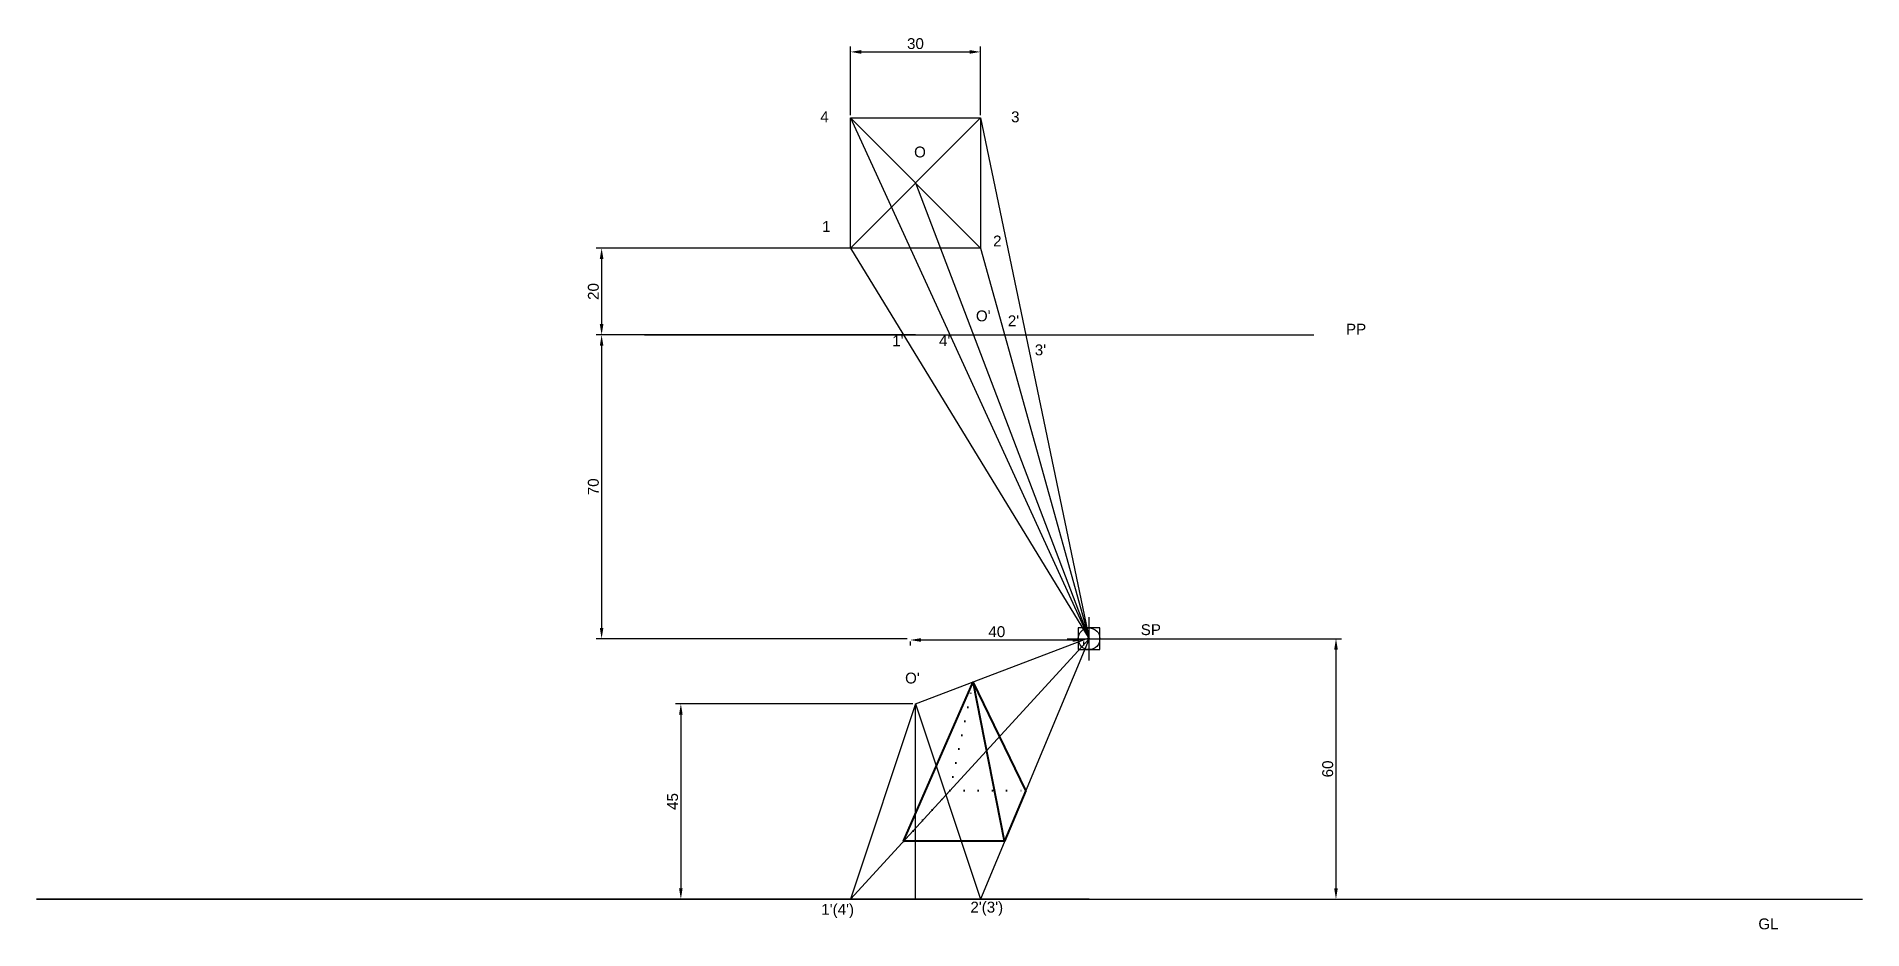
# Model space of a CAD drawing. Header units: millimetres. Extents: x 2471 to 2891, y 1574 to 1780.
import ezdxf

# ---------------------------------------------------------------- set-up
doc = ezdxf.new("R2010")
doc.units = ezdxf.units.MM
doc.header["$PDMODE"] = 98
doc.header["$PDSIZE"] = 5
doc.linetypes.add('DOT2', pattern=[3.175, 0, -3.175])
doc.styles.get("Standard").update_dxf_attribs({"font": 'arial.ttf'})
doc.dimstyles.new('ISO-25', dxfattribs={"dimtxt": 2.5, "dimasz": 2.5, "dimexe": 1.25, "dimexo": 0.625, "dimtad": 1, "dimtxsty": 'Standard', "dimcen": 2.5, "dimadec": 0, "dimazin": 0, "dimtfac": 1, "dimtmove": 0, "dimatfit": 3, "dimfxl": 1, "dimarcsym": 0})

# ---------------------------------------------------------------- blocks, each defined once
blk = doc.blocks.new('*D1')
at = {"color": 0, "lineweight": -2, "transparency": 16777216}
for p, q in [((2658.1, 1762.09), (2658.1, 1777.91)), ((2660.6, 1776.66), (2685.6, 1776.66)), ((2688.1, 1762.09), (2688.1, 1777.91))]:
    blk.add_line(p, q, dxfattribs=at)
at = {"color": 0, "transparency": 16777216}
for points in [[(2660.6, 1777.08), (2660.6, 1776.24), (2658.1, 1776.66)], [(2685.6, 1777.08), (2685.6, 1776.24), (2688.1, 1776.66)]]:
    blk.add_solid(points, dxfattribs=at)
at = {"layer": 'Defpoints', "color": 0, "transparency": 16777216}
for p in [(2688.1, 1776.66), (2658.1, 1761.46), (2688.1, 1761.46)]:
    blk.add_point(p, dxfattribs=at)
at = {"color": 0, "transparency": 16777216, "insert": (2673.1, 1778.56), "char_height": 2.5, "attachment_point": 5}
blk.add_mtext('30', dxfattribs=at)
blk = doc.blocks.new('*D2')
at = {"color": 0, "lineweight": -2, "transparency": 16777216}
for p, q in [((2672.47, 1731.46), (2599.52, 1731.46)), ((2600.77, 1728.96), (2600.77, 1713.96)), ((2672.47, 1711.46), (2599.52, 1711.46))]:
    blk.add_line(p, q, dxfattribs=at)
at = {"color": 0, "transparency": 16777216}
for points in [[(2600.35, 1728.96), (2601.18, 1728.96), (2600.77, 1731.46)], [(2600.35, 1713.96), (2601.18, 1713.96), (2600.77, 1711.46)]]:
    blk.add_solid(points, dxfattribs=at)
at = {"layer": 'Defpoints', "color": 0, "transparency": 16777216}
for p in [(2673.1, 1731.46), (2600.77, 1711.46), (2673.1, 1711.46)]:
    blk.add_point(p, dxfattribs=at)
at = {"color": 0, "transparency": 16777216, "insert": (2598.87, 1721.46), "char_height": 2.5, "attachment_point": 5, "rotation": 90}
blk.add_mtext('20', dxfattribs=at)
blk = doc.blocks.new('*D3')
at = {"color": 0, "lineweight": -2, "transparency": 16777216}
for p, q in [((2672.47, 1626.46), (2617.78, 1626.46)), ((2619.03, 1623.96), (2619.03, 1583.96)), ((2672.47, 1581.46), (2617.78, 1581.46))]:
    blk.add_line(p, q, dxfattribs=at)
for points in [[(2618.61, 1623.96), (2619.44, 1623.96), (2619.03, 1626.46)], [(2618.61, 1583.96), (2619.44, 1583.96), (2619.03, 1581.46)]]:
    blk.add_solid(points, dxfattribs=at)
at = {"layer": 'Defpoints', "color": 0, "lineweight": -2, "transparency": 16777216}
for p in [(2673.1, 1626.46), (2619.03, 1581.46), (2673.1, 1581.46)]:
    blk.add_point(p, dxfattribs=at)
at = {"color": 0, "lineweight": -2, "transparency": 16777216, "insert": (2617.13, 1603.96), "char_height": 2.5, "attachment_point": 5, "rotation": 90}
blk.add_mtext('45', dxfattribs=at)
blk = doc.blocks.new('*D4')
at = {"color": 0, "lineweight": -2, "transparency": 16777216}
for p, q in [((2713.72, 1641.46), (2771.27, 1641.46)), ((2770.02, 1638.96), (2770.02, 1583.96)), ((2713.72, 1581.46), (2771.27, 1581.46))]:
    blk.add_line(p, q, dxfattribs=at)
for points in [[(2769.6, 1638.96), (2770.44, 1638.96), (2770.02, 1641.46)], [(2769.6, 1583.96), (2770.44, 1583.96), (2770.02, 1581.46)]]:
    blk.add_solid(points, dxfattribs=at)
at = {"layer": 'Defpoints', "color": 0, "lineweight": -2, "transparency": 16777216}
for p in [(2713.1, 1641.46), (2713.1, 1581.46), (2770.02, 1581.46)]:
    blk.add_point(p, dxfattribs=at)
at = {"color": 0, "lineweight": -2, "transparency": 16777216, "insert": (2768.12, 1611.46), "char_height": 2.5, "attachment_point": 5, "rotation": 90}
blk.add_mtext('60', dxfattribs=at)
blk = doc.blocks.new('*D5')
at = {"color": 0, "lineweight": -2, "transparency": 16777216}
for p, q in [((2671.22, 1711.46), (2599.52, 1711.46)), ((2600.77, 1708.96), (2600.77, 1643.96)), ((2671.22, 1641.46), (2599.52, 1641.46))]:
    blk.add_line(p, q, dxfattribs=at)
for points in [[(2600.35, 1708.96), (2601.18, 1708.96), (2600.77, 1711.46)], [(2600.35, 1643.96), (2601.18, 1643.96), (2600.77, 1641.46)]]:
    blk.add_solid(points, dxfattribs=at)
at = {"layer": 'Defpoints', "color": 0, "lineweight": -2, "transparency": 16777216}
for p in [(2671.85, 1711.46), (2600.77, 1641.46), (2671.85, 1641.46)]:
    blk.add_point(p, dxfattribs=at)
at = {"color": 0, "lineweight": -2, "transparency": 16777216, "insert": (2598.87, 1676.46), "char_height": 2.5, "attachment_point": 5, "rotation": 90}
blk.add_mtext('70', dxfattribs=at)
blk = doc.blocks.new('*D6')
at = {"color": 0, "lineweight": -2, "transparency": 16777216}
for p, q in [((2671.85, 1640.84), (2671.85, 1639.92)), ((2674.35, 1641.17), (2709.35, 1641.17)), ((2711.85, 1640.84), (2711.85, 1639.92))]:
    blk.add_line(p, q, dxfattribs=at)
for points in [[(2674.35, 1641.58), (2674.35, 1640.75), (2671.85, 1641.17)], [(2709.35, 1641.58), (2709.35, 1640.75), (2711.85, 1641.17)]]:
    blk.add_solid(points, dxfattribs=at)
at = {"layer": 'Defpoints', "color": 0, "lineweight": -2, "transparency": 16777216}
for p in [(2671.85, 1641.46), (2711.85, 1641.46), (2711.85, 1641.17)]:
    blk.add_point(p, dxfattribs=at)
at = {"color": 0, "lineweight": -2, "transparency": 16777216, "insert": (2691.85, 1643.07), "char_height": 2.5, "attachment_point": 5}
blk.add_mtext('40', dxfattribs=at)

msp = doc.modelspace()

# ---------------------------------------------------------------- linework, layer by layer
for p, q in [((2658.099, 1731.465), (2688.099, 1761.465)), ((2688.099, 1731.465), (2658.099, 1761.465)), ((2658.099, 1761.465), (2713.099, 1641.465)), ((2688.099, 1761.465), (2713.099, 1641.465)), ((2673.099, 1746.465), (2713.099, 1641.465)), ((2658.099, 1731.465), (2713.099, 1641.465)), ((2688.099, 1731.465), (2713.099, 1641.465)), ((2610.667, 1711.465), (2764.916, 1711.465)), ((2673.099, 1711.465), (2647.284, 1711.465)), ((2658.099, 1581.465), (2713.099, 1641.465)), ((2673.099, 1626.465), (2713.02, 1641.673)), ((2713.099, 1641.465), (2688.099, 1581.465)), ((2673.099, 1626.465), (2658.099, 1581.465)), ((2673.099, 1581.465), (2673.099, 1626.465)), ((2673.099, 1626.465), (2688.099, 1581.465)), ((2713.099, 1581.465), (2470.528, 1581.465)), ((2470.528, 1581.465), (2891.361, 1581.465)), ((2658.099, 1581.465), (2688.099, 1581.465))]:
    msp.add_line(p, q)
at = {"color": 242, "lineweight": 40, "true_color": 0xcd2027}
for p, q in [((2670.321, 1594.798), (2686.432, 1631.544)), ((2698.515, 1606.465), (2686.432, 1631.544)), ((2693.654, 1594.798), (2686.432, 1631.544)), ((2698.515, 1606.465), (2693.654, 1594.798)), ((2693.654, 1594.798), (2670.321, 1594.798))]:
    msp.add_line(p, q, dxfattribs=at)
at = {"color": 242, "linetype": 'DOT2', "lineweight": 40, "true_color": 0xcd2027}
for p, q in [((2681.015, 1606.465), (2686.432, 1631.544)), ((2670.321, 1594.798), (2681.015, 1606.465)), ((2681.015, 1606.465), (2698.515, 1606.465))]:
    msp.add_line(p, q, dxfattribs=at)
msp.add_lwpolyline([(2658.099, 1761.465), (2688.099, 1761.465), (2688.099, 1731.465), (2658.099, 1731.465)], close=True)
msp.add_point((2713.099, 1641.465))

# ---------------------------------------------------------------- texts
for s, p in [('4', (2651.154, 1760.456)), ('3', (2695.142, 1760.456)), ('O', (2672.78, 1752.353)), ('1', (2651.569, 1735.167)), ('2', (2690.992, 1731.85)), ("O'", (2687.033, 1714.594)), ("2'", (2694.39, 1713.451)), ('PP', (2772.328, 1711.535)), ("1'", (2667.749, 1708.863)), ("4'", (2678.53, 1708.877)), ("3'", (2700.604, 1706.753)), ('SP', (2725.021, 1642.299)), ("O'", (2670.706, 1631.149)), ("1'(4')", (2651.396, 1577.849)), ("2'(3')", (2685.761, 1578.369)), ('GL', (2867.361, 1574.51))]:
    msp.add_text(s, height=2.5).set_placement(p)

# ---------------------------------------------------------------- dimensions: what is measured, and where the dimension line sits
dim = msp.add_linear_dim(base=(2688.099, 1776.661), p1=(2658.099, 1761.465), p2=(2688.099, 1761.465), dimstyle='ISO-25')
dim.commit()
dim.dimension.update_dxf_attribs({"geometry": '*D1', "text_midpoint": (2673.099, 1778.564)})
dim = msp.add_linear_dim(base=(2600.767, 1711.465), p1=(2673.099, 1731.465), p2=(2673.099, 1711.465), angle=90, dimstyle='ISO-25')
dim.commit()
dim.dimension.update_dxf_attribs({"geometry": '*D2', "text_midpoint": (2598.865, 1721.465)})
at = {"lineweight": -2}
for base, p1, p2, picture, middle in [((2600.767, 1641.465), (2671.849, 1711.465), (2671.849, 1641.465), '*D5', (2598.865, 1676.465)), ((2770.02, 1581.465), (2713.099, 1641.465), (2713.099, 1581.465), '*D4', (2768.119, 1611.465)), ((2619.027, 1581.465), (2673.099, 1626.465), (2673.099, 1581.465), '*D3', (2617.13, 1603.965))]:
    dim = msp.add_linear_dim(base=base, p1=p1, p2=p2, angle=90, dimstyle='ISO-25', dxfattribs=at)
    dim.commit()
    dim.dimension.update_dxf_attribs({"geometry": picture, "text_midpoint": middle})
dim = msp.add_linear_dim(base=(2711.849, 1641.166), p1=(2671.849, 1641.465), p2=(2711.849, 1641.465), dimstyle='ISO-25', dxfattribs=at)
dim.commit()
dim.dimension.update_dxf_attribs({"geometry": '*D6', "text_midpoint": (2691.849, 1641.166), "dimtype": 160})

doc.saveas('drawing.dxf')
